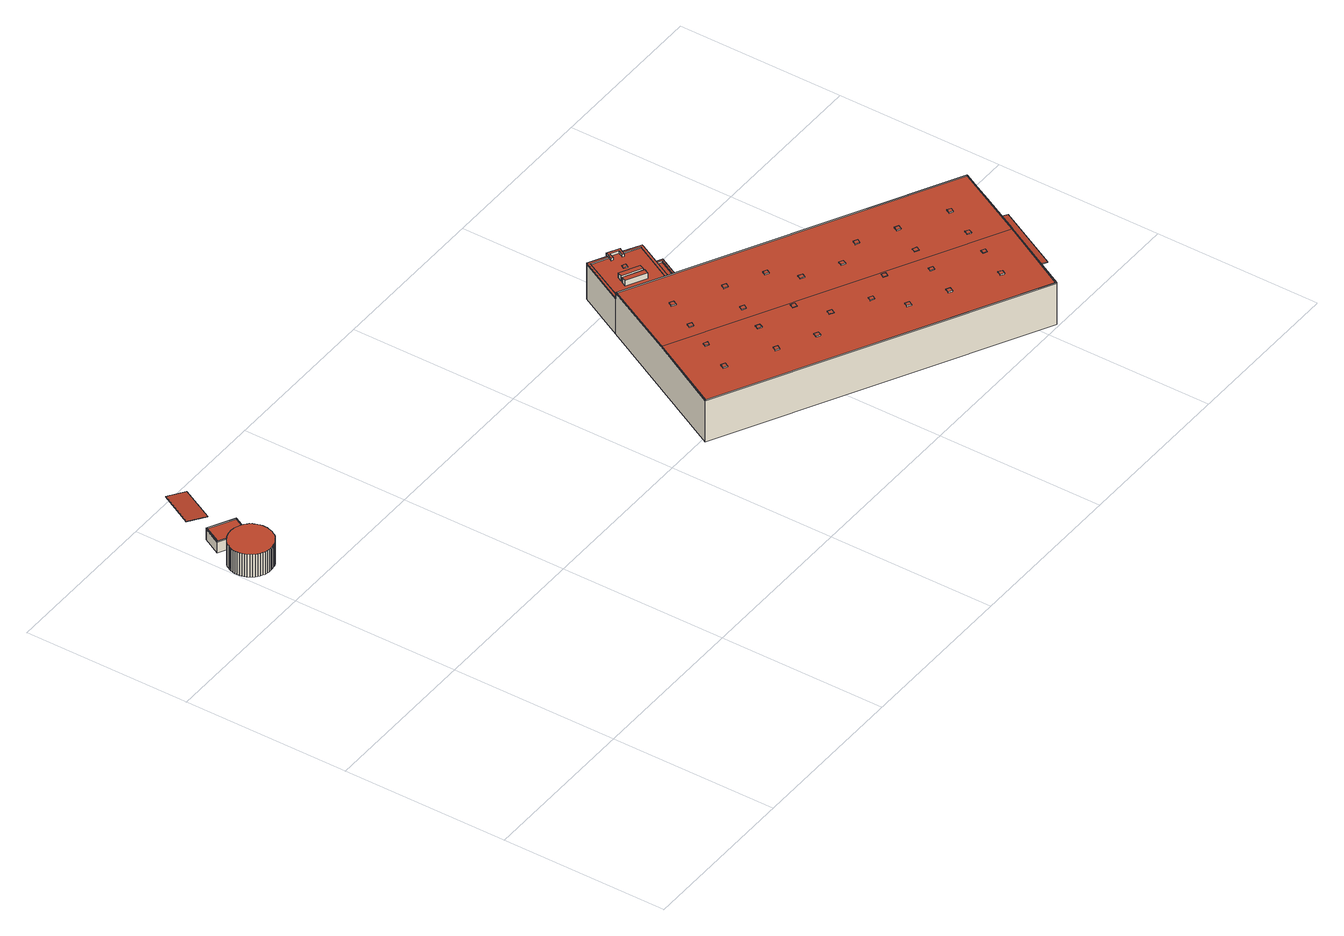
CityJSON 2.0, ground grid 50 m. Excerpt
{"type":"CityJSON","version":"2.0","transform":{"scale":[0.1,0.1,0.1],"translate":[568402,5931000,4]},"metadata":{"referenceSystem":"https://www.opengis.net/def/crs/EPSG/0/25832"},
"CityObjects":{
"building1":{"type":"Building","attributes":{"Grundfläche 2D":"125.431555","Grundhöhe NN":"4.915"},"geometry":[{"type":"Solid","lod":"3","boundaries":[[[[0,1,2,3,4,5,6,7,8,9,10,11,12,13,14,15,16,17,18,19,20,21,22,23,24,25,26,27,28,29,30,31,32,33,34,35,36,37,38,39,40,41,42,43,44,45,46,47,48,49,50,51,52,53,54,55,56,57,58]],[[2,1,59,60]],[[3,2,60,61]],[[4,3,61,62]],[[1,0,63,59]],[[57,56,64,65]],[[58,57,65,66]],[[0,58,66,63]],[[5,4,62,67]],[[6,5,67,68]],[[7,6,68,69]],[[8,7,69,70]],[[9,8,70,71]],[[10,9,71,72]],[[11,10,72,73]],[[12,11,73,74]],[[13,12,74,75]],[[14,13,75,76]],[[15,14,76,77]],[[16,15,77,78]],[[17,16,78,79]],[[18,17,79,80]],[[19,18,80,81]],[[20,19,81,82]],[[21,20,82,83]],[[22,21,83,84]],[[23,22,84,85]],[[24,23,85,86]],[[25,24,86,87]],[[26,25,87,88]],[[27,26,88,89]],[[28,27,89,90]],[[29,28,90,91]],[[30,29,91,92]],[[31,30,92,93]],[[32,31,93,94]],[[33,32,94,95]],[[96,97,36,35,34,33,95,98]],[[37,36,97,99]],[[38,37,99,100]],[[39,38,100,101]],[[40,39,101,102]],[[41,40,102,103]],[[42,41,103,104]],[[105,44,43,42,104,106]],[[45,44,105,107]],[[46,45,107,108]],[[47,46,108,109]],[[48,47,109,110]],[[49,48,110,111]],[[50,49,111,112]],[[51,50,112,113]],[[52,51,113,114]],[[53,52,114,115]],[[54,53,115,116]],[[55,54,116,117]],[[56,55,117,64]],[[114,113,112,111,110,109,108,107,105,106,104,103,102,101,100,99,97,96,98,95,94,93,92,91,90,89,88,87,86,85,84,83,82,81,80,79,78,77,76,75,74,73,72,71,70,69,68,67,62,61,60,59,63,66,65,64,117,116,115]]]],"semantics":{"surfaces":[{"type":"RoofSurface"},{"type":"WallSurface"},{"type":"GroundSurface"}],"values":[[0,1,1,1,1,1,1,1,1,1,1,1,1,1,1,1,1,1,1,1,1,1,1,1,1,1,1,1,1,1,1,1,1,1,1,1,1,1,1,1,1,1,1,1,1,1,1,1,1,1,1,1,1,1,1,1,1,2]]}}]},
"building2":{"type":"Building","attributes":{"Grundfläche 2D":"60.117326","Grundhöhe NN":"5.038"},"children":["building2-1"],"geometry":[{"type":"Solid","lod":"3","boundaries":[[[[118,119,120,121,122,123,124,125,126,127,128,129,130,131,132]],[[125,124,133,134]],[[126,125,134,135]],[[127,126,135,136]],[[128,127,136,137]],[[130,129,128,137,138]],[[131,130,138,139]],[[132,131,139,140]],[[118,132,140,141]],[[119,118,141,142]],[[120,119,142,143]],[[121,120,143,144]],[[145,123,122,121,144,146]],[[124,123,145,133]],[[133,145,146,144,143,142,141,140,139,138,137,136,135,134]]]],"semantics":{"surfaces":[{"type":"RoofSurface"},{"type":"WallSurface"},{"type":"GroundSurface"}],"values":[[0,1,1,1,1,1,1,1,1,1,1,1,1,1,2]]}}]},
"building2-1":{"type":"BuildingInstallation","parents":["building2"],"geometry":[{"type":"MultiSurface","lod":"3","boundaries":[[[147,148,149,150,151,152,153,154,155,156,157,158]],[[152,151,129,159]],[[153,152,159,160]],[[154,153,160,161]],[[161,162,155,154]],[[122,156,155,162]],[[122,123,157,156]],[[123,124,158,157]],[[124,125,147,158]],[[125,126,148,147]],[[126,127,149,148]],[[127,128,150,149]],[[128,129,151,150]]],"semantics":{"surfaces":[{"type":"RoofSurface"},{"type":"WallSurface"}],"values":[0,1,1,1,1,1,1,1,1,1,1,1,1]}}]},
"building3":{"type":"Building","attributes":{"Grundfläche 2D":"72.497458","Grundhöhe NN":"10.884"},"geometry":[{"type":"Solid","lod":"3","boundaries":[[[[163,164,165,166]],[[167,168,166,165]],[[168,169,163,166]],[[169,170,164,163]],[[170,167,165,164]],[[170,169,168,167]]]],"semantics":{"surfaces":[{"type":"RoofSurface"},{"type":"WallSurface"},{"type":"GroundSurface"}],"values":[[0,1,1,1,1,2]]}}]},
"building4":{"type":"Building","attributes":{"Grundfläche 2D":"5621.048177","Grundhöhe NN":"5.057"},"children":["building4-1","building4-2","building4-3","building4-4","building4-5","building4-6","building4-7","building4-8","building4-9","building4-10","building4-11","building4-12","building4-13","building4-14","building4-15","building4-16","building4-17","building4-18","building4-19","building4-20","building4-21","building4-22","building4-23","building4-24","building4-25","building4-26","building4-27","building4-28","building4-29"],"geometry":[{"type":"MultiSurface","lod":"3","boundaries":[[[171,172,173,174,175,176]],[[177,178,179,180,181]],[[182,183,177,181,184]],[[185,186,187,188,189,190,191]],[[187,192,193,194,195,196,197,188]],[[198,199,200,201]],[[202,203,204,205]],[[206,207,208,209,210,211,212,213,214,215,216],[217,218,219,220],[221,222,223,224]],[[225,226,227,228,229,230,231,232]],[[233,234,235,236,237,238]],[[239,240,241,242]],[[243,244,245,246]],[[241,240,173,172]],[[240,239,174,173]],[[247,176,175,248]],[[247,249,171,176]],[[186,185,179,178]],[[192,187,186,178,177,183,193]],[[194,193,183,182]],[[184,250,196,195]],[[188,197,196,250,251,252,190,189]],[[252,180,191,190]],[[222,221,201,200]],[[198,201,221,224]],[[199,198,224,223]],[[223,222,200,199]],[[205,204,218,217]],[[202,205,217,220]],[[203,202,220,219]],[[204,203,219,218]],[[253,254,255,229,228,227]],[[255,209,230,229]],[[232,231,208,207]],[[207,206,225,232]],[[206,216,226,225]],[[215,214,235,234]],[[236,235,214,213]],[[212,256,238,237]],[[256,257,233,238]],[[243,246,258,259]],[[244,243,259,260]],[[245,244,260,261]],[[247,248,262,263]],[[249,247,263,264]],[[181,180,233,257,265,266,184]],[[250,184,266,267]],[[252,251,250,267,268],[245,261,258,246]],[[248,175,174,239,242,253,227,226,216,215,234,233,180,252,268,262]],[[171,255,254,253,242,241,172]],[[255,171,249,264,269,209]],[[270,210,209,269]],[[211,210,270,271]],[[256,212,272,273]],[[212,211,271,272]],[[257,256,273,265]],[[260,259,258,261]],[[263,262,268,267,266,265,273,272,271,270,269,264]]],"semantics":{"surfaces":[{"type":"RoofSurface"},{"type":"WallSurface"},{"type":"GroundSurface"}],"values":[0,0,0,0,0,0,0,0,0,0,0,0,1,1,1,1,1,1,1,1,1,1,1,1,1,1,1,1,1,1,1,1,1,1,1,1,1,1,1,1,1,1,1,1,1,1,1,1,1,1,1,1,1,1,1,2,2]}}]},
"building4-1":{"type":"BuildingInstallation","parents":["building4"],"geometry":[{"type":"MultiSurface","lod":"3","boundaries":[[[274,275,276,277]],[[277,276,278,279]],[[274,277,279,280]],[[275,274,280,281]],[[276,275,281,278]]],"semantics":{"surfaces":[{"type":"RoofSurface"},{"type":"WallSurface"}],"values":[0,1,1,1,1]}}]},
"building4-2":{"type":"BuildingInstallation","parents":["building4"],"geometry":[{"type":"MultiSurface","lod":"3","boundaries":[[[282,283,284,285]],[[285,284,286,287]],[[282,285,287,288]],[[283,282,288,289]],[[284,283,289,286]]],"semantics":{"surfaces":[{"type":"RoofSurface"},{"type":"WallSurface"}],"values":[0,1,1,1,1]}}]},
"building4-3":{"type":"BuildingInstallation","parents":["building4"],"geometry":[{"type":"MultiSurface","lod":"3","boundaries":[[[290,291,292,293]],[[293,292,294,295]],[[290,293,295,296]],[[291,290,296,297]],[[292,291,297,294]]],"semantics":{"surfaces":[{"type":"RoofSurface"},{"type":"WallSurface"}],"values":[0,1,1,1,1]}}]},
"building4-4":{"type":"BuildingInstallation","parents":["building4"],"geometry":[{"type":"MultiSurface","lod":"3","boundaries":[[[298,299,300,301]],[[301,300,302,303]],[[298,301,303,304]],[[299,298,304,305]],[[300,299,305,302]]],"semantics":{"surfaces":[{"type":"RoofSurface"},{"type":"WallSurface"}],"values":[0,1,1,1,1]}}]},
"building4-5":{"type":"BuildingInstallation","parents":["building4"],"geometry":[{"type":"MultiSurface","lod":"3","boundaries":[[[306,307,308,195,194]],[[185,191,307,306]],[[309,179,185,306,194,182]],[[307,191,180,181,184,195,308]]],"semantics":{"surfaces":[{"type":"RoofSurface"},{"type":"WallSurface"}],"values":[0,0,1,1]}}]},
"building4-6":{"type":"BuildingInstallation","parents":["building4"],"geometry":[{"type":"MultiSurface","lod":"3","boundaries":[[[310,311,312,313]],[[313,312,314,315]],[[310,313,315,316]],[[311,310,316,317]],[[312,311,317,314]]],"semantics":{"surfaces":[{"type":"RoofSurface"},{"type":"WallSurface"}],"values":[0,1,1,1,1]}}]},
"building4-7":{"type":"BuildingInstallation","parents":["building4"],"geometry":[{"type":"MultiSurface","lod":"3","boundaries":[[[318,319,320,321]],[[318,321,322,323]],[[321,320,324,322]],[[319,318,323,325]],[[320,319,325,324]]],"semantics":{"surfaces":[{"type":"RoofSurface"},{"type":"WallSurface"}],"values":[0,1,1,1,1]}}]},
"building4-8":{"type":"BuildingInstallation","parents":["building4"],"geometry":[{"type":"MultiSurface","lod":"3","boundaries":[[[326,327,328,329]],[[326,329,330,331]],[[328,327,332,333]],[[329,328,333,330]],[[327,326,331,332]]],"semantics":{"surfaces":[{"type":"RoofSurface"},{"type":"WallSurface"}],"values":[0,1,1,1,1]}}]},
"building4-9":{"type":"BuildingInstallation","parents":["building4"],"geometry":[{"type":"MultiSurface","lod":"3","boundaries":[[[334,335,336,337]],[[337,336,338,339]],[[334,337,339,340]],[[335,334,340,341]],[[336,335,341,338]]],"semantics":{"surfaces":[{"type":"RoofSurface"},{"type":"WallSurface"}],"values":[0,1,1,1,1]}}]},
"building4-10":{"type":"BuildingInstallation","parents":["building4"],"geometry":[{"type":"MultiSurface","lod":"3","boundaries":[[[342,343,344,345]],[[345,344,346,347]],[[342,345,347,348]],[[348,349,343,342]],[[349,346,344,343]]],"semantics":{"surfaces":[{"type":"RoofSurface"},{"type":"WallSurface"}],"values":[0,1,1,1,1]}}]},
"building4-11":{"type":"BuildingInstallation","parents":["building4"],"geometry":[{"type":"MultiSurface","lod":"3","boundaries":[[[350,351,352,353]],[[353,352,354,355]],[[350,353,355,356]],[[351,350,356,357]],[[352,351,357,354]]],"semantics":{"surfaces":[{"type":"RoofSurface"},{"type":"WallSurface"}],"values":[0,1,1,1,1]}}]},
"building4-12":{"type":"BuildingInstallation","parents":["building4"],"geometry":[{"type":"MultiSurface","lod":"3","boundaries":[[[358,359,360,361]],[[361,360,362,363]],[[363,364,358,361]],[[364,365,359,358]],[[360,359,365,362]]],"semantics":{"surfaces":[{"type":"RoofSurface"},{"type":"WallSurface"}],"values":[0,1,1,1,1]}}]},
"building4-13":{"type":"BuildingInstallation","parents":["building4"],"geometry":[{"type":"MultiSurface","lod":"3","boundaries":[[[366,367,368,369]],[[369,368,370,371]],[[366,369,371,372]],[[367,366,372,373]],[[368,367,373,370]]],"semantics":{"surfaces":[{"type":"RoofSurface"},{"type":"WallSurface"}],"values":[0,1,1,1,1]}}]},
"building4-14":{"type":"BuildingInstallation","parents":["building4"],"geometry":[{"type":"MultiSurface","lod":"3","boundaries":[[[374,375,376,377]],[[377,376,378,379]],[[374,377,379,380]],[[375,374,380,381]],[[376,375,381,378]]],"semantics":{"surfaces":[{"type":"RoofSurface"},{"type":"WallSurface"}],"values":[0,1,1,1,1]}}]},
"building4-15":{"type":"BuildingInstallation","parents":["building4"],"geometry":[{"type":"MultiSurface","lod":"3","boundaries":[[[382,383,384,385]],[[386,387,385,384]],[[382,385,387,388]],[[388,389,383,382]],[[384,383,389,386]]],"semantics":{"surfaces":[{"type":"RoofSurface"},{"type":"WallSurface"}],"values":[0,1,1,1,1]}}]},
"building4-16":{"type":"BuildingInstallation","parents":["building4"],"geometry":[{"type":"MultiSurface","lod":"3","boundaries":[[[390,391,392,393]],[[390,393,394,395]],[[393,392,396,394]],[[391,390,395,397]],[[392,391,397,396]]],"semantics":{"surfaces":[{"type":"RoofSurface"},{"type":"WallSurface"}],"values":[0,1,1,1,1]}}]},
"building4-17":{"type":"BuildingInstallation","parents":["building4"],"geometry":[{"type":"MultiSurface","lod":"3","boundaries":[[[398,399,400,401]],[[401,400,402,403]],[[398,401,403,404]],[[399,398,404,405]],[[400,399,405,402]]],"semantics":{"surfaces":[{"type":"RoofSurface"},{"type":"WallSurface"}],"values":[0,1,1,1,1]}}]},
"building4-18":{"type":"BuildingInstallation","parents":["building4"],"geometry":[{"type":"MultiSurface","lod":"3","boundaries":[[[406,407,408,409]],[[409,408,410,411]],[[406,409,411,412]],[[407,406,412,413]],[[408,407,413,410]]],"semantics":{"surfaces":[{"type":"RoofSurface"},{"type":"WallSurface"}],"values":[0,1,1,1,1]}}]},
"building4-19":{"type":"BuildingInstallation","parents":["building4"],"geometry":[{"type":"MultiSurface","lod":"3","boundaries":[[[414,415,416,417]],[[417,416,418,419]],[[414,417,419,420]],[[415,414,420,421]],[[416,415,421,418]]],"semantics":{"surfaces":[{"type":"RoofSurface"},{"type":"WallSurface"}],"values":[0,1,1,1,1]}}]},
"building4-20":{"type":"BuildingInstallation","parents":["building4"],"geometry":[{"type":"MultiSurface","lod":"3","boundaries":[[[422,423,424,425]],[[425,424,426,427]],[[422,425,427,428]],[[423,422,428,429]],[[424,423,429,426]]],"semantics":{"surfaces":[{"type":"RoofSurface"},{"type":"WallSurface"}],"values":[0,1,1,1,1]}}]},
"building4-21":{"type":"BuildingInstallation","parents":["building4"],"geometry":[{"type":"MultiSurface","lod":"3","boundaries":[[[430,431,432,433]],[[430,433,434,435]],[[433,432,436,434]],[[431,430,435,437]],[[432,431,437,436]]],"semantics":{"surfaces":[{"type":"RoofSurface"},{"type":"WallSurface"}],"values":[0,1,1,1,1]}}]},
"building4-22":{"type":"BuildingInstallation","parents":["building4"],"geometry":[{"type":"MultiSurface","lod":"3","boundaries":[[[438,439,440,441]],[[441,440,442,443]],[[438,441,443,444]],[[439,438,444,445]],[[440,439,445,442]]],"semantics":{"surfaces":[{"type":"RoofSurface"},{"type":"WallSurface"}],"values":[0,1,1,1,1]}}]},
"building4-23":{"type":"BuildingInstallation","parents":["building4"],"geometry":[{"type":"MultiSurface","lod":"3","boundaries":[[[446,447,448,449]],[[446,449,450,451]],[[449,448,452,450]],[[447,446,451,453]],[[448,447,453,452]]],"semantics":{"surfaces":[{"type":"RoofSurface"},{"type":"WallSurface"}],"values":[0,1,1,1,1]}}]},
"building4-24":{"type":"BuildingInstallation","parents":["building4"],"geometry":[{"type":"MultiSurface","lod":"3","boundaries":[[[454,455,456,457]],[[457,456,458,459]],[[454,457,459,460]],[[455,454,460,461]],[[456,455,461,458]]],"semantics":{"surfaces":[{"type":"RoofSurface"},{"type":"WallSurface"}],"values":[0,1,1,1,1]}}]},
"building4-25":{"type":"BuildingInstallation","parents":["building4"],"geometry":[{"type":"MultiSurface","lod":"3","boundaries":[[[462,463,464,465]],[[465,464,466,467]],[[462,465,467,468]],[[463,462,468,469]],[[464,463,469,466]]],"semantics":{"surfaces":[{"type":"RoofSurface"},{"type":"WallSurface"}],"values":[0,1,1,1,1]}}]},
"building4-26":{"type":"BuildingInstallation","parents":["building4"],"geometry":[{"type":"MultiSurface","lod":"3","boundaries":[[[470,471,472,473]],[[473,472,474,475]],[[470,473,475,476]],[[471,470,476,477]],[[472,471,477,474]]],"semantics":{"surfaces":[{"type":"RoofSurface"},{"type":"WallSurface"}],"values":[0,1,1,1,1]}}]},
"building4-27":{"type":"BuildingInstallation","parents":["building4"],"geometry":[{"type":"MultiSurface","lod":"3","boundaries":[[[478,479,480,481]],[[481,480,482,483]],[[478,481,483,484]],[[479,478,484,485]],[[480,479,485,482]]],"semantics":{"surfaces":[{"type":"RoofSurface"},{"type":"WallSurface"}],"values":[0,1,1,1,1]}}]},
"building4-28":{"type":"BuildingInstallation","parents":["building4"],"geometry":[{"type":"MultiSurface","lod":"3","boundaries":[[[486,487,488,489,490,491,492,493,494,495,496]],[[212,237,236,213,497,489,488,487,211]],[[497,498,490,489]],[[490,498,499,491]],[[499,500,492,491]],[[501,494,493,492,500,502]],[[501,503,495,494]],[[210,486,496,495,503,208,231,230,209]],[[210,211,487,486]]],"semantics":{"surfaces":[{"type":"RoofSurface"},{"type":"WallSurface"}],"values":[0,1,1,1,1,1,1,1,1]}}]},
"building4-29":{"type":"BuildingInstallation","parents":["building4"],"geometry":[{"type":"MultiSurface","lod":"3","boundaries":[[[504,505,506,507]],[[507,506,508,509]],[[504,507,509,510]],[[505,504,510,511]],[[506,505,511,508]]],"semantics":{"surfaces":[{"type":"RoofSurface"},{"type":"WallSurface"}],"values":[0,1,1,1,1]}}]}
},
"vertices":[
[6,1185,84],[6,1178,84],[7,1172,84],[9,1165,84],[11,1159,84],[15,1153,84],[19,1147,84],[23,1141,84],[29,1137,84],[34,1132,84],[41,1129,84],[47,1126,84],[54,1124,84],[61,1123,84],[68,1122,84],[75,1122,84],[82,1124,84],[89,1125,84],[96,1128,84],[102,1132,84],[108,1136,84],[113,1140,84],[118,1145,84],[122,1151,84],[126,1157,84],[128,1164,84],[130,1171,84],[132,1178,84],[132,1185,84],[132,1192,84],[131,1199,84],[129,1206,84],[126,1212,84],[123,1219,84],[120,1223,84],[119,1224,84],[119,1225,84],[114,1230,84],[109,1235,84],[103,1239,84],[97,1242,84],[90,1245,84],[83,1247,84],[78,1248,84],[76,1248,84],[69,1249,84],[62,1248,84],[55,1247,84],[48,1245,84],[42,1243,84],[35,1239,84],[30,1235,84],[24,1230,84],[19,1225,84],[15,1219,84],[12,1213,84],[9,1206,84],[7,1200,84],[6,1193,84],[6,1178,9],[7,1172,9],[9,1165,9],[11,1159,9],[6,1185,9],[9,1206,9],[7,1200,9],[6,1193,9],[15,1153,9],[19,1147,9],[23,1141,9],[29,1137,9],[34,1132,9],[41,1129,9],[47,1126,9],[54,1124,9],[61,1123,9],[68,1122,9],[75,1122,9],[82,1124,9],[89,1125,9],[96,1128,9],[102,1132,9],[108,1136,9],[113,1140,9],[118,1145,9],[122,1151,9],[126,1157,9],[128,1164,9],[130,1171,9],[132,1178,9],[132,1185,9],[132,1192,9],[131,1199,9],[129,1206,9],[126,1212,9],[123,1219,9],[119,1224,9],[119,1225,9],[120,1223,9],[114,1230,9],[109,1235,9],[103,1239,9],[97,1242,9],[90,1245,9],[83,1247,9],[76,1248,9],[78,1248,9],[69,1249,9],[62,1248,9],[55,1247,9],[48,1245,9],[42,1243,9],[35,1239,9],[30,1235,9],[24,1230,9],[19,1225,9],[15,1219,9],[12,1213,9],
[103,1239,45],[109,1235,45],[114,1230,45],[119,1225,45],[119,1224,45],[120,1223,45],[155,1291,45],[77,1332,45],[48,1277,45],[83,1258,45],[78,1248,45],[79,1248,45],[83,1247,45],[90,1245,45],[97,1242,45],[155,1291,10],[77,1332,10],[48,1277,10],[83,1258,10],[78,1248,10],[83,1247,10],[90,1245,10],[97,1242,10],[103,1239,10],[109,1235,10],[114,1230,10],[119,1225,10],[120,1223,10],[119,1224,10],
[77,1332,48],[48,1277,48],[83,1258,48],[78,1248,48],[79,1248,48],[85,1258,48],[50,1277,48],[78,1330,48],[154,1290,48],[119,1224,48],[120,1223,48],[155,1291,48],[85,1258,45],[50,1277,45],[78,1330,45],[154,1290,45],
[149,1442,71],[94,1471,78],[40,1369,78],[96,1340,71],[40,1369,76],[96,1340,69],[149,1442,69],[94,1471,76],
[1586,994,61],[1583,988,61],[1631,963,61],[1559,827,61],[1565,824,61],[1639,966,61],[2160,227,152],[2277,447,148],[1368,927,148],[1368,928,148],[1251,706,152],[1137,488,148],[2045,9,148],[1136,488,148],[1368,927,151],[2277,447,151],[2161,228,154],[2162,227,154],[2226,349,153],[2278,448,151],[1368,928,151],[2160,227,154],[2045,9,151],[1137,488,151],[1136,488,151],[2046,7,151],[2161,226,154],[1443,972,145],[1436,958,145],[1494,928,145],[1501,942,145],[1491,921,147],[1432,952,147],[1425,938,147],[1483,907,147],[1577,991,129],[1577,992,129],[1529,1017,129],[1532,1023,129],[1536,1030,129],[1500,1049,129],[1497,1042,129],[1494,1036,129],[1445,1061,129],[1374,925,129],[1505,856,129],[1483,907,129],[1425,938,129],[1432,952,129],[1491,921,129],[1501,942,129],[1494,928,129],[1436,958,129],[1443,972,129],[1577,991,132],[1505,856,132],[1511,852,132],[1583,988,132],[1586,994,132],[1532,1023,132],[1529,1017,132],[1577,992,132],[1368,928,132],[1374,925,132],[1445,1061,132],[1494,1036,132],[1497,1042,132],[1443,1071,132],[1559,827,57],[1631,963,57],[1583,988,57],[1511,852,57],[2178,126,76],[2280,320,76],[2226,349,81],[2124,155,81],[1639,966,57],[1565,824,57],[1586,994,57],[2046,7,148],[2161,226,152],[2278,448,148],[1511,852,129],[1583,988,129],[1586,994,129],[1443,1071,129],[1368,928,129],[2124,155,74],[2178,126,74],[2280,320,74],[2226,349,74],[1565,824,11],[1639,966,11],[1586,994,11],[1368,928,11],[1136,488,11],[2046,7,11],[2278,448,11],[1532,1023,11],[1536,1030,11],[1500,1049,11],[1497,1042,11],[1443,1071,11],
[1730,369,153],[1718,375,153],[1712,364,153],[1724,358,153],[1712,364,151],[1724,358,151],[1730,369,151],[1718,375,151],
[1806,513,154],[1794,519,154],[1788,508,154],[1800,502,154],[1788,508,151],[1800,502,151],[1806,513,151],[1794,519,151],
[1871,222,153],[1860,228,153],[1854,216,153],[1865,210,153],[1854,216,149],[1865,210,149],[1871,222,150],[1860,228,150],
[1510,622,154],[1498,628,154],[1492,617,154],[1504,611,154],[1492,617,151],[1504,611,152],[1510,622,151],[1498,628,151],
[1254,709,154],[1253,710,154],[1251,706,154],[1252,706,152],
[1958,386,154],[1946,392,154],[1940,381,154],[1952,375,154],[1940,381,152],[1952,375,152],[1958,386,151],[1946,392,151],
[1288,530,153],[1276,536,153],[1270,524,153],[1282,518,153],[1282,518,149],[1288,530,150],[1270,524,149],[1276,536,150],
[1333,616,154],[1321,622,154],[1316,612,154],[1327,606,154],[1327,606,151],[1333,616,151],[1321,622,151],[1316,612,151],
[1529,402,153],[1517,408,153],[1511,397,153],[1523,391,153],[1511,397,149],[1523,391,149],[1529,402,150],[1517,408,150],
[1421,783,153],[1409,789,153],[1403,778,153],[1415,771,153],[1403,778,150],[1415,771,150],[1421,783,150],[1409,789,150],
[1468,545,154],[1457,551,154],[1451,540,154],[1463,534,154],[1451,540,151],[1463,534,151],[1468,545,151],[1457,551,151],
[2093,314,154],[2082,321,154],[2076,309,154],[2087,303,154],[2076,309,152],[2087,303,151],[2093,314,151],[2082,321,151],
[1557,711,153],[1545,717,153],[1539,706,153],[1551,700,153],[1539,706,150],[1551,700,150],[1557,711,150],[1545,717,150],
[1826,394,154],[1815,401,154],[1808,389,154],[1820,383,154],[1808,389,152],[1820,383,152],[1826,394,152],[1815,401,152],
[1765,278,153],[1753,284,153],[1747,273,153],[1759,266,153],[1747,273,149],[1759,266,149],[1765,278,150],[1753,284,150],
[2053,237,153],[2041,243,153],[2036,232,153],[2047,226,153],[2047,226,151],[2053,237,151],[2036,232,151],[2041,243,151],
[1624,425,153],[1612,431,153],[1606,420,153],[1618,414,153],[1606,420,151],[1618,414,151],[1624,425,151],[1612,431,151],
[2005,475,153],[1993,481,153],[1987,470,153],[1999,464,153],[1987,470,150],[1999,464,150],[2005,475,150],[1993,481,150],
[2006,150,153],[1995,157,153],[1989,145,153],[2000,139,153],[1989,145,149],[2000,139,149],[2006,150,150],[1995,157,150],
[1663,655,153],[1651,661,153],[1645,650,153],[1657,644,153],[1645,650,150],[1657,644,150],[1663,655,150],[1651,661,150],
[1374,694,154],[1362,700,154],[1356,689,154],[1368,683,154],[1368,683,152],[1374,694,151],[1356,689,151],[1362,700,151],
[1591,519,154],[1579,525,154],[1573,513,154],[1585,507,154],[1573,513,152],[1585,507,152],[1591,519,152],[1579,525,152],
[2140,403,153],[2129,410,153],[2123,398,153],[2134,392,153],[2134,392,150],[2140,403,150],[2123,398,150],[2129,410,150],
[1898,531,153],[1886,537,153],[1880,526,153],[1892,520,153],[1880,526,150],[1892,520,150],[1898,531,150],[1886,537,150],
[1700,569,154],[1688,575,154],[1682,564,154],[1694,558,154],[1682,564,151],[1694,558,151],[1700,569,151],[1688,575,151],
[1423,458,153],[1412,464,153],[1406,453,153],[1417,447,153],[1406,453,149],[1417,447,149],[1423,458,150],[1412,464,150],
[1917,308,153],[1905,315,153],[1899,304,153],[1911,298,153],[1899,304,151],[1911,298,151],[1917,308,151],[1905,315,151],
[1536,1030,137],[1500,1049,137],[1497,1042,137],[1489,1026,137],[1495,1023,137],[1503,1039,137],[1526,1027,137],[1526,1026,137],[1518,1011,137],[1524,1008,137],[1532,1023,137],[1489,1026,129],[1495,1023,129],[1503,1039,129],[1526,1027,129],[1518,1011,129],[1526,1026,129],[1524,1008,129],
[1497,986,132],[1486,991,132],[1481,981,132],[1491,975,132],[1481,981,129],[1491,975,129],[1497,986,129],[1486,991,129]
]}
